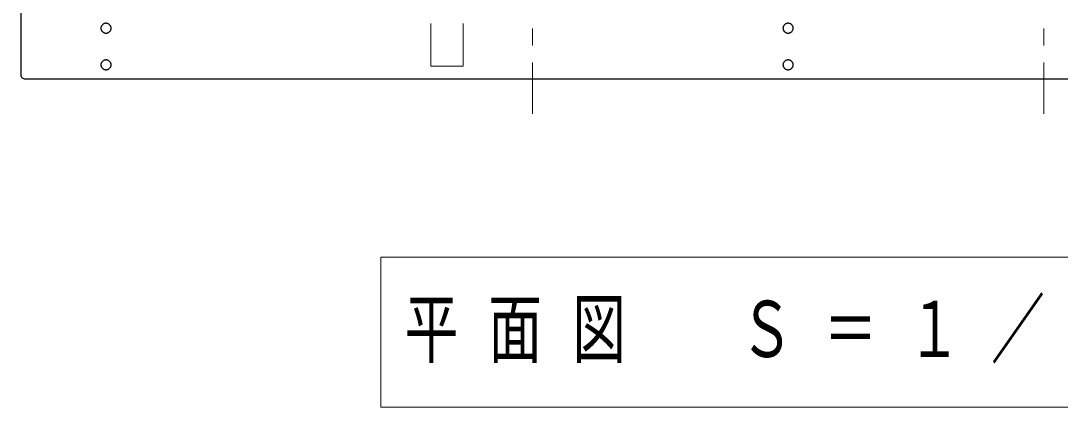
# Model space of a CAD drawing. Units: millimetres on the paper, scale 1:20. Extents: x -365 to 12, y -47 to 257.
# Drawn here: x -294.8 to -233.8, y 152.6 to 175.3 of the extents above; entities that cross this region are included whole.
import ezdxf

# ---------------------------------------------------------------- set-up
doc = ezdxf.new("R2010")
doc.units = ezdxf.units.MM
doc.linetypes.add('USER1', pattern=[4.5, 2.5, -2])
doc.linetypes.add('USER2', pattern=[6, 3, -1, 1, -1])
doc.layers.add('LY_1', color=7, linetype='Continuous', lineweight=25)
doc.styles.add('ＭＳ ゴシック', font='')
doc.styles.get('ＭＳ ゴシック').set_extended_font_data('MS Gothic')

msp = doc.modelspace()

# ---------------------------------------------------------------- linework, layer by layer
at = {"layer": 'LY_1', "linetype": 'USER2', "lineweight": 13}
for p, q in [((-264.767, 202.813), (-264.767, 169.313)), ((-234.767, 202.813), (-234.767, 169.313))]:
    msp.add_line(p, q, dxfattribs=at)
at = {"layer": 'LY_1', "linetype": 'USER1', "lineweight": 13}
for p, q in [((-270.717, 172.603), (-270.717, 199.524)), ((-268.817, 172.603), (-268.817, 199.524))]:
    msp.add_line(p, q, dxfattribs=at)
at = {"layer": 'LY_1', "color": 4}
for p, q in [((-294.767, 175.943), (-294.767, 172.103)), ((-294.517, 171.853), (-205.017, 171.853))]:
    msp.add_line(p, q, dxfattribs=at)
at = {"layer": 'LY_1', "color": 4, "linetype": 'USER1', "lineweight": 13}
msp.add_line((-268.817, 172.603), (-270.717, 172.603), dxfattribs=at)
at = {"layer": 'LY_1', "lineweight": 13}
for p, q in [((-273.659, 161.405), (-273.659, 152.605)), ((-225.859, 161.405), (-273.659, 161.405)), ((-273.659, 152.605), (-225.859, 152.605))]:
    msp.add_line(p, q, dxfattribs=at)
at = {"layer": 'LY_1', "color": 4}
for points in [[(-289.467, 174.83), (-289.469, 174.855), (-289.472, 174.88), (-289.478, 174.904), (-289.485, 174.928), (-289.495, 174.951), (-289.508, 174.973), (-289.522, 174.995), (-289.538, 175.014), (-289.555, 175.033), (-289.575, 175.05), (-289.595, 175.065), (-289.617, 175.078), (-289.641, 175.09), (-289.665, 175.099), (-289.69, 175.107), (-289.715, 175.112), (-289.741, 175.116), (-289.767, 175.117), (-289.794, 175.116), (-289.819, 175.112), (-289.845, 175.107), (-289.87, 175.099), (-289.894, 175.09), (-289.917, 175.078), (-289.939, 175.065), (-289.96, 175.05), (-289.979, 175.033), (-289.997, 175.014), (-290.013, 174.995), (-290.027, 174.973), (-290.039, 174.951), (-290.049, 174.928), (-290.057, 174.904), (-290.063, 174.88), (-290.066, 174.855), (-290.067, 174.83), (-290.066, 174.805), (-290.063, 174.781), (-290.057, 174.756), (-290.049, 174.732), (-290.039, 174.709), (-290.027, 174.687), (-290.013, 174.666), (-289.997, 174.646), (-289.979, 174.628), (-289.96, 174.611), (-289.939, 174.596), (-289.917, 174.582), (-289.894, 174.571), (-289.87, 174.561), (-289.845, 174.554), (-289.819, 174.548), (-289.794, 174.545), (-289.767, 174.544), (-289.741, 174.545), (-289.715, 174.548), (-289.69, 174.554), (-289.665, 174.561), (-289.641, 174.571), (-289.617, 174.582), (-289.595, 174.596), (-289.575, 174.611), (-289.555, 174.628), (-289.538, 174.646), (-289.522, 174.666), (-289.508, 174.687), (-289.495, 174.709), (-289.485, 174.732), (-289.478, 174.756), (-289.472, 174.781), (-289.469, 174.805)], [(-249.467, 174.83), (-249.469, 174.855), (-249.472, 174.88), (-249.478, 174.904), (-249.485, 174.928), (-249.495, 174.951), (-249.508, 174.973), (-249.522, 174.995), (-249.538, 175.014), (-249.555, 175.033), (-249.575, 175.05), (-249.595, 175.065), (-249.617, 175.078), (-249.641, 175.09), (-249.665, 175.099), (-249.69, 175.107), (-249.715, 175.112), (-249.741, 175.116), (-249.767, 175.117), (-249.794, 175.116), (-249.819, 175.112), (-249.845, 175.107), (-249.87, 175.099), (-249.894, 175.09), (-249.917, 175.078), (-249.939, 175.065), (-249.96, 175.05), (-249.98, 175.033), (-249.997, 175.014), (-250.013, 174.995), (-250.027, 174.973), (-250.039, 174.951), (-250.049, 174.928), (-250.057, 174.904), (-250.063, 174.88), (-250.066, 174.855), (-250.067, 174.83), (-250.066, 174.805), (-250.063, 174.781), (-250.057, 174.756), (-250.049, 174.732), (-250.039, 174.709), (-250.027, 174.687), (-250.013, 174.666), (-249.997, 174.646), (-249.98, 174.628), (-249.96, 174.611), (-249.939, 174.596), (-249.917, 174.582), (-249.894, 174.571), (-249.87, 174.561), (-249.845, 174.554), (-249.819, 174.548), (-249.794, 174.545), (-249.767, 174.544), (-249.741, 174.545), (-249.715, 174.548), (-249.69, 174.554), (-249.665, 174.561), (-249.641, 174.571), (-249.617, 174.582), (-249.595, 174.596), (-249.575, 174.611), (-249.555, 174.628), (-249.538, 174.646), (-249.522, 174.666), (-249.508, 174.687), (-249.495, 174.709), (-249.485, 174.732), (-249.478, 174.756), (-249.472, 174.781), (-249.469, 174.805)], [(-289.467, 172.682), (-289.469, 172.707), (-289.472, 172.732), (-289.478, 172.756), (-289.485, 172.78), (-289.495, 172.803), (-289.508, 172.826), (-289.522, 172.847), (-289.538, 172.866), (-289.555, 172.885), (-289.575, 172.902), (-289.595, 172.917), (-289.617, 172.93), (-289.641, 172.942), (-289.665, 172.951), (-289.69, 172.959), (-289.715, 172.964), (-289.741, 172.968), (-289.767, 172.969), (-289.794, 172.968), (-289.819, 172.964), (-289.845, 172.959), (-289.87, 172.951), (-289.894, 172.942), (-289.917, 172.93), (-289.939, 172.917), (-289.96, 172.902), (-289.979, 172.885), (-289.997, 172.866), (-290.013, 172.847), (-290.027, 172.826), (-290.039, 172.803), (-290.049, 172.78), (-290.057, 172.756), (-290.063, 172.732), (-290.066, 172.707), (-290.067, 172.682), (-290.066, 172.657), (-290.063, 172.633), (-290.057, 172.608), (-290.049, 172.584), (-290.039, 172.561), (-290.027, 172.539), (-290.013, 172.518), (-289.997, 172.498), (-289.979, 172.48), (-289.96, 172.463), (-289.939, 172.448), (-289.917, 172.434), (-289.894, 172.423), (-289.87, 172.413), (-289.845, 172.406), (-289.819, 172.4), (-289.794, 172.397), (-289.767, 172.396), (-289.741, 172.397), (-289.715, 172.4), (-289.69, 172.406), (-289.665, 172.413), (-289.641, 172.423), (-289.617, 172.434), (-289.595, 172.448), (-289.575, 172.463), (-289.555, 172.48), (-289.538, 172.498), (-289.522, 172.518), (-289.508, 172.539), (-289.495, 172.561), (-289.485, 172.584), (-289.478, 172.608), (-289.472, 172.633), (-289.469, 172.657)], [(-249.467, 172.682), (-249.469, 172.707), (-249.472, 172.732), (-249.478, 172.756), (-249.485, 172.78), (-249.495, 172.803), (-249.508, 172.826), (-249.522, 172.847), (-249.538, 172.866), (-249.555, 172.885), (-249.575, 172.902), (-249.595, 172.917), (-249.617, 172.93), (-249.641, 172.942), (-249.665, 172.951), (-249.69, 172.959), (-249.715, 172.964), (-249.741, 172.968), (-249.767, 172.969), (-249.794, 172.968), (-249.819, 172.964), (-249.845, 172.959), (-249.87, 172.951), (-249.894, 172.942), (-249.917, 172.93), (-249.939, 172.917), (-249.96, 172.902), (-249.98, 172.885), (-249.997, 172.866), (-250.013, 172.847), (-250.027, 172.826), (-250.039, 172.803), (-250.049, 172.78), (-250.057, 172.756), (-250.063, 172.732), (-250.066, 172.707), (-250.067, 172.682), (-250.066, 172.657), (-250.063, 172.633), (-250.057, 172.608), (-250.049, 172.584), (-250.039, 172.561), (-250.027, 172.539), (-250.013, 172.518), (-249.997, 172.498), (-249.98, 172.48), (-249.96, 172.463), (-249.939, 172.448), (-249.917, 172.434), (-249.894, 172.423), (-249.87, 172.413), (-249.845, 172.406), (-249.819, 172.4), (-249.794, 172.397), (-249.767, 172.396), (-249.741, 172.397), (-249.715, 172.4), (-249.69, 172.406), (-249.665, 172.413), (-249.641, 172.423), (-249.617, 172.434), (-249.595, 172.448), (-249.575, 172.463), (-249.555, 172.48), (-249.538, 172.498), (-249.522, 172.518), (-249.508, 172.539), (-249.495, 172.561), (-249.485, 172.584), (-249.478, 172.608), (-249.472, 172.633), (-249.469, 172.657)]]:
    msp.add_lwpolyline(points, close=True, dxfattribs=at)
msp.add_arc((-294.517, 172.103), 0.25, 179.99998, 270.00002, dxfattribs=at)

# ---------------------------------------------------------------- texts
at = {"layer": 'LY_1', "insert": (-272.259, 157.005), "char_height": 3.299, "attachment_point": 4, "style": 'ＭＳ ゴシック'}
msp.add_mtext('\\T1.56;\\W0.7;平面図\u3000Ｓ＝１／20', dxfattribs=at)

doc.saveas('drawing.dxf')
